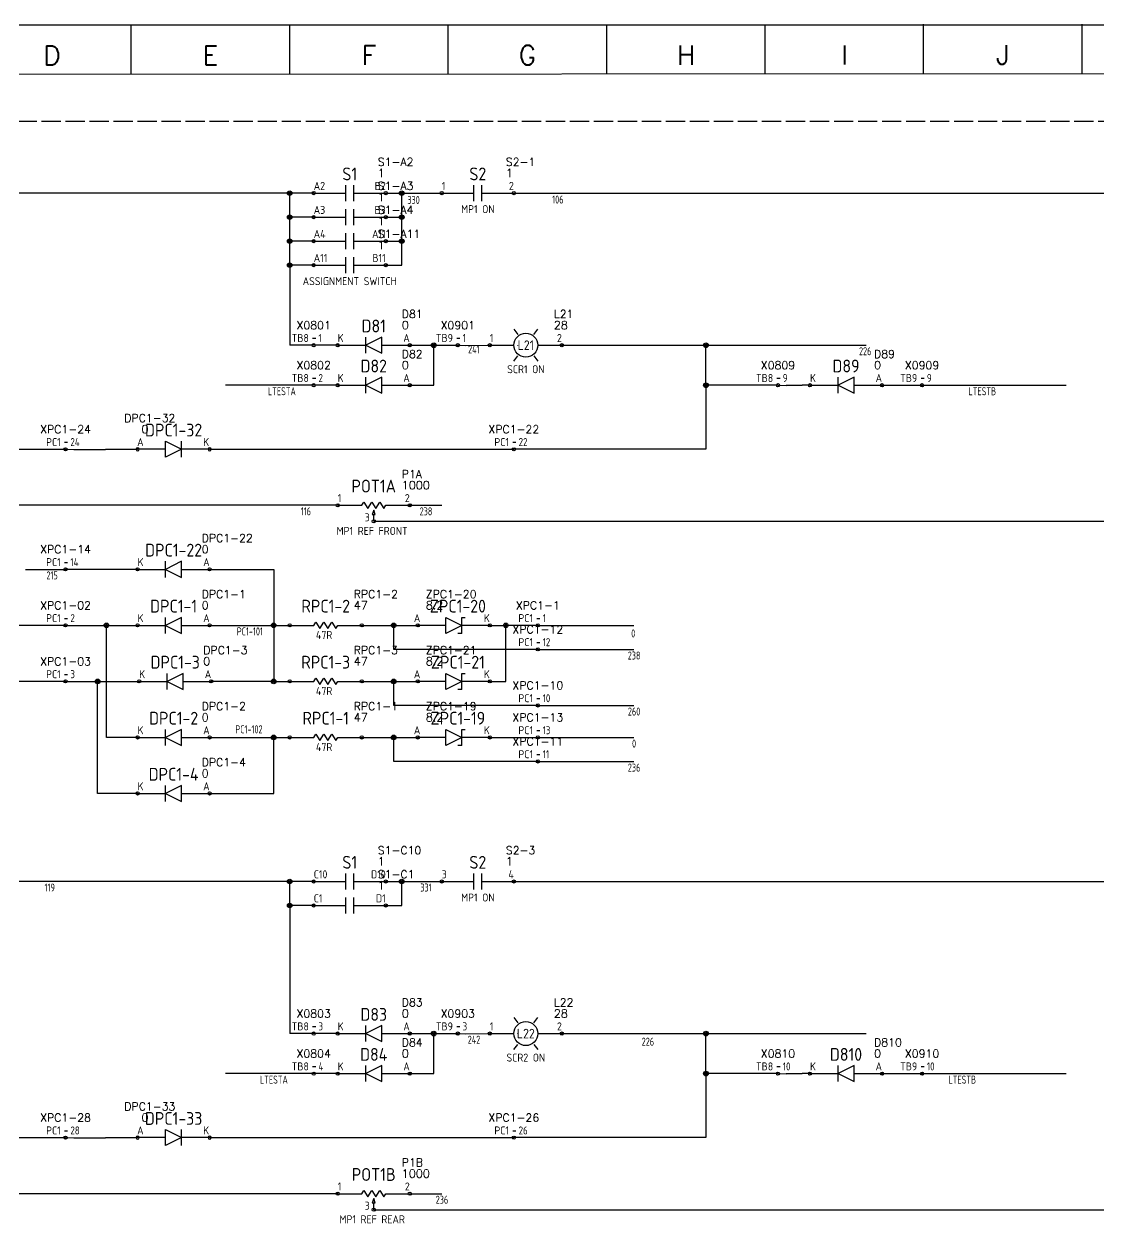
# Model space of a CAD drawing. Header units: millimetres. Extents: x 0 to 1973, y 0 to 646.
# Drawn here: x 179.6 to 515.2, y 267.5 to 645.3 of the extents above; entities that cross this region are included whole.
import ezdxf
from ezdxf.enums import TextEntityAlignment as Align

# ---------------------------------------------------------------- set-up
doc = ezdxf.new("R2010")
doc.units = ezdxf.units.MM
doc.header["$LTSCALE"] = 0.5
doc.linetypes.add('ACAD_ISO02W100', pattern=[15, 12, -3])
for name, color, linetype in [('LOCBOX', 7, 'ACAD_ISO02W100'), ('NETLIST', 50, 'Continuous'), ('OUTLINE_GRID', 7, 'Continuous'), ('SYMS', 7, 'Continuous'), ('WIREFIXED', 7, 'Continuous'), ('WIRES', 7, 'Continuous')]:
    doc.layers.add(name, color=color, linetype=linetype)
doc.styles.get("Standard").update_dxf_attribs({"font": 'txt.shx', "bigfont": 'gbcbig.shx'})
doc.styles.add('WD_IEC', font='isocp2.shx', dxfattribs={"width": 0.9, "height": 4})

# ---------------------------------------------------------------- blocks, each defined once
blk = doc.blocks.new('2010 Grid')
at = {"layer": 'OUTLINE_GRID'}
for p, q in [((850, 481.25), (0, 481.25)), ((177.5, 468.39), (177.5, 481.34)), ((218.75, 468.41), (218.75, 481.36)), ((260, 468.44), (260, 481.38)), ((301.25, 468.46), (301.25, 481.4)), ((342.5, 468.48), (342.5, 481.43)), ((383.75, 468.5), (383.75, 481.45)), ((425, 468.52), (425, 481.47)), ((837.5, 468.74), (12.5, 468.31))]:
    blk.add_line(p, q, dxfattribs=at)
at = {"layer": 'OUTLINE_GRID', "char_height": 5, "width": 17.7556, "attachment_point": 5}
for s, insert in [('D', (156.88, 473.34)), ('E', (198.12, 473.37)), ('F', (239.38, 473.39)), ('G', (280.62, 473.41)), ('H', (321.88, 473.43)), ('I', (363.12, 473.45)), ('J', (404.37, 473.48))]:
    blk.add_mtext(s, dxfattribs=dict(at, insert=insert))
blk = doc.blocks.new('CONTACT-NO')
for p, q in [((2.5, 0), (12.5, 0)), ((12.5, -2.5), (12.5, 2.5)), ((15, -2.5), (15, 2.5)), ((15, 0), (25, 0))]:
    blk.add_line(p, q)
for centre in [(2.5, 0), (25, 0)]:
    blk.add_circle(centre, 0.5)
at = {"style": 'WD_IEC', "flags": 1}
blk.add_attdef('LOC', text='', height=4, dxfattribs=at).set_placement((13.75, 11), align=Align.MIDDLE_CENTER)
at = {"style": 'WD_IEC'}
for tag, height, p in [('TAG1', 4, (13.75, 6)), ('DESC1', 2.5, (13.75, -5))]:
    blk.add_attdef(tag, text='', height=height, dxfattribs=at).set_placement(p, align=Align.MIDDLE_CENTER)
for tag, p, height, flags in [('X4TERM01', (2.5, 0), 0.64, 1), ('TERM01', (2.5, 1), 2.5, 8), ('X1TERM02', (25, 0), 0.64, 1)]:
    blk.add_attdef(tag, p, '', height=height, dxfattribs=dict(at, flags=flags))
at = {"style": 'WD_IEC', "flags": 8}
blk.add_attdef('TERM02', text='', height=2.5, dxfattribs=at).set_placement((25, 1), align=Align.RIGHT)
at = {"layer": 'NETLIST'}
for tag, p, height in [('NETTAG', (22.5, 8.5), 2.5), ('NETVALUE', (22.5, 5), 2.56)]:
    blk.add_attdef(tag, p, '', height=height, dxfattribs=at)
blk = doc.blocks.new('DIODE-L')
for p, q in [((-22.5, 0), (-13.75, 0)), ((-13.75, -2.5), (-13.75, 2.5)), ((-8.75, 2.5), (-13.75, 0)), ((-13.75, 0), (-8.75, -2.5)), ((-8.75, -2.5), (-8.75, 2.5)), ((-8.75, 0), (0, 0))]:
    blk.add_line(p, q)
for centre in [(-22.5, 0), (0, 0)]:
    blk.add_circle(centre, 0.5)
at = {"style": 'WD_IEC', "flags": 1}
blk.add_attdef('LOC', text='', height=4, dxfattribs=at).set_placement((-11.25, 11), align=Align.MIDDLE_CENTER)
at = {"style": 'WD_IEC'}
for tag, height, p in [('TAG1', 4, (-11.25, 6)), ('DESC1', 2.5, (-11.25, -5))]:
    blk.add_attdef(tag, text='', height=height, dxfattribs=at).set_placement(p, align=Align.MIDDLE_CENTER)
for tag, p, height, flags in [('X4TERM01', (-22.5, 0), 0.64, 1), ('TERM01', (-22.5, 1), 2.5, 8), ('X1TERM02', (0, 0), 0.64, 1)]:
    blk.add_attdef(tag, p, '', height=height, dxfattribs=dict(at, flags=flags))
at = {"style": 'WD_IEC', "flags": 8}
blk.add_attdef('TERM02', text='', height=2.5, dxfattribs=at).set_placement((0, 1), align=Align.RIGHT)
at = {"layer": 'NETLIST'}
for tag, p, height in [('NETTAG', (-2.5, 8.5), 2.5), ('NETVALUE', (-2.5, 5), 2.56)]:
    blk.add_attdef(tag, p, '', height=height, dxfattribs=at)
blk = doc.blocks.new('WDDOT')
for radius in [0.72, 0.449, 0.223]:
    blk.add_circle((0, 0), radius)
blk = doc.blocks.new('WD_WNH')
at = {"linetype": 'Continuous', "style": 'WD_IEC', "width": 0.8}
blk.add_attdef('WIRENO', text='', height=2.5, dxfattribs=at).set_placement((0, 0.75), align=Align.CENTER)
at = {"style": 'WD_IEC', "flags": 1}
for tag, p in [('W08USER', (0, 0.375)), ('W04USER', (0, 0.875)), ('W05USER', (0, 0.75)), ('W09USER', (0, 0.25)), ('W03USER', (0, 1)), ('W06USER', (0, 0.625)), ('W07USER', (0, 0.5)), ('W02USER', (0, 1.125)), ('W01USER', (0, 1.25)), ('W10USER', (0, 0.125))]:
    blk.add_attdef(tag, text='', height=0.08, dxfattribs=at).set_placement(p, align=Align.CENTER)
blk = doc.blocks.new('LAMP-1')
for p, q in [((7.5, 5), (8.73, 3.36)), ((13.77, 3.36), (15, 5)), ((0, 0), (7.5, 0)), ((15, 0), (22.5, 0)), ((7.5, -5), (8.73, -3.36)), ((13.77, -3.36), (15, -5))]:
    blk.add_line(p, q)
for centre, radius in [((0, 0), 0.5), ((11.25, 0), 3.75), ((22.5, 0), 0.5)]:
    blk.add_circle(centre, radius)
at = {"style": 'WD_IEC', "flags": 1}
blk.add_attdef('LOC', text='', height=4, dxfattribs=at).set_placement((11.25, 11), align=Align.MIDDLE_CENTER)
at = {"style": 'WD_IEC'}
for tag, p, height, flags in [('X4TERM01', (0, 0), 0.64, 1), ('TERM01', (0, 1), 2.5, 8), ('X1TERM02', (22.5, 0), 0.64, 1)]:
    blk.add_attdef(tag, p, '', height=height, dxfattribs=dict(at, flags=flags))
for tag, height, p in [('TAG1', 3, (11.25, 0)), ('DESC1', 2.5, (11.25, -7.5))]:
    blk.add_attdef(tag, text='', height=height, dxfattribs=at).set_placement(p, align=Align.MIDDLE_CENTER)
at = {"style": 'WD_IEC', "flags": 8}
blk.add_attdef('TERM02', text='', height=2.5, dxfattribs=at).set_placement((22.5, 1), align=Align.RIGHT)
at = {"layer": 'NETLIST'}
for tag, p, height in [('NETTAG', (20, 8.5), 2.5), ('NETVALUE', (20, 5), 2.56)]:
    blk.add_attdef(tag, p, '', height=height, dxfattribs=at)
blk = doc.blocks.new('WD_WNH2')
at = {"linetype": 'Continuous', "style": 'WD_IEC', "width": 0.8}
blk.add_attdef('WIRENO', text='', height=2.5, dxfattribs=at).set_placement((0, 0), align=Align.TOP_CENTER)
at = {"style": 'WD_IEC', "flags": 1}
for tag, p in [('W02USER', (0, -1.21)), ('W03USER', (0, -1.33)), ('W04USER', (0, -1.46)), ('W05USER', (0, -1.58)), ('W06USER', (0, -1.71)), ('W07USER', (0, -1.83)), ('W08USER', (0, -1.96)), ('W09USER', (0, -2.08)), ('W01USER', (0, -1.08)), ('W10USER', (0, -2.21))]:
    blk.add_attdef(tag, text='', height=0.08, dxfattribs=at).set_placement(p, align=Align.CENTER)
blk = doc.blocks.new('TBH-1')
blk.add_line((-0.33, 2.17), (0.65, 2.17))
blk.add_circle((0, 0), 0.5)
at = {"style": 'WD_IEC', "flags": 1}
blk.add_attdef('LOC', text='', height=4, dxfattribs=at).set_placement((-15, 7.5), align=Align.MIDDLE_LEFT)
at = {"style": 'WD_IEC'}
blk.add_attdef('TAG1', text='', height=2.5, dxfattribs=at).set_placement((-1.5, 1), align=Align.RIGHT)
at = {"style": 'WD_IEC', "flags": 1}
blk.add_attdef('X1TERM01', (0, 0), '', height=0.5, dxfattribs=at)
at = {"style": 'WD_IEC', "width": 0.9}
blk.add_attdef('TERM01', (1.5, 1), '', height=2.5, dxfattribs=at)
at = {"layer": 'NETLIST'}
for tag, p in [('NETTAG', (0, 5)), ('NETVALUE', (0, -2.5))]:
    blk.add_attdef(tag, text='', height=2.5, dxfattribs=at).set_placement(p, align=Align.CENTER)
blk = doc.blocks.new('RESISTOR-1')
for p, q in [((0, 0), (7.5, 0)), ((7.5, 0), (8.12, 1)), ((8.12, 1), (9.38, -1)), ((9.38, -1), (10.62, 1)), ((10.62, 1), (11.88, -1)), ((11.88, -1), (13.12, 1)), ((13.12, 1), (14.38, -1)), ((14.38, -1), (15, 0)), ((15, 0), (22.5, 0))]:
    blk.add_line(p, q)
for centre in [(0, 0), (22.5, 0)]:
    blk.add_circle(centre, 0.5)
at = {"style": 'WD_IEC', "flags": 1}
blk.add_attdef('LOC', text='', height=4, dxfattribs=at).set_placement((11.25, 11), align=Align.MIDDLE_CENTER)
at = {"style": 'WD_IEC'}
for tag, height, p in [('TAG1', 4, (11.25, 6)), ('DESC1', 2.5, (10.75, -3))]:
    blk.add_attdef(tag, text='', height=height, dxfattribs=at).set_placement(p, align=Align.MIDDLE_CENTER)
for tag, p, height, flags in [('X4TERM01', (0, 0), 0.64, 1), ('TERM01', (0, 1), 2.5, 8), ('X1TERM02', (22.5, 0), 0.64, 1)]:
    blk.add_attdef(tag, p, '', height=height, dxfattribs=dict(at, flags=flags))
at = {"style": 'WD_IEC', "flags": 8}
blk.add_attdef('TERM02', text='', height=2.5, dxfattribs=at).set_placement((22.5, 1), align=Align.RIGHT)
at = {"layer": 'NETLIST'}
for tag, p, height in [('NETTAG', (20, 8.5), 2.5), ('NETVALUE', (20, 5), 2.56)]:
    blk.add_attdef(tag, p, '', height=height, dxfattribs=at)
blk = doc.blocks.new('ZENER-1')
for p, q in [((8.75, 0), (0, 0)), ((8.75, -2.5), (8.75, 2.5)), ((8.75, 2.5), (13.75, 0)), ((13.75, 0), (8.75, -2.5)), ((13.75, -2.5), (13.75, 2.5)), ((13.75, 2.5), (14.8, 2.5)), ((22.5, 0), (13.75, 0)), ((13.75, -2.5), (12.54, -2.5))]:
    blk.add_line(p, q)
for centre in [(0, 0), (22.5, 0)]:
    blk.add_circle(centre, 0.5)
at = {"style": 'WD_IEC', "flags": 1}
blk.add_attdef('LOC', text='', height=4, dxfattribs=at).set_placement((12.55, 11), align=Align.MIDDLE_CENTER)
at = {"style": 'WD_IEC'}
for tag, height, p in [('TAG1', 4, (12.53, 6)), ('DESC1', 2.5, (12.5, -5))]:
    blk.add_attdef(tag, text='', height=height, dxfattribs=at).set_placement(p, align=Align.MIDDLE_CENTER)
for tag, p, height, flags in [('TERM02', (-1.22, 1), 2.5, 8), ('X1TERM02', (0, 0), 0.64, 1), ('X4TERM01', (22.5, 0), 0.64, 1)]:
    blk.add_attdef(tag, p, '', height=height, dxfattribs=dict(at, flags=flags))
at = {"style": 'WD_IEC', "flags": 8}
blk.add_attdef('TERM01', text='', height=2.5, dxfattribs=at).set_placement((22.5, 1), align=Align.RIGHT)
at = {"layer": 'NETLIST'}
for tag, p, height in [('NETTAG', (2.5, 8.5), 2.5), ('NETVALUE', (2.5, 5), 2.56)]:
    blk.add_attdef(tag, p, '', height=height, dxfattribs=at)
blk = doc.blocks.new('POT-1')
for p, q in [((0, 0), (7.5, 0)), ((7.5, 0), (8.12, 1)), ((8.12, 1), (9.38, -1)), ((9.38, -1), (10.62, 1)), ((10.62, 1), (11.88, -1)), ((11.88, -1), (13.12, 1)), ((13.12, 1), (14.37, -1)), ((14.37, -1), (15, 0)), ((15, 0), (22.5, 0)), ((11.25, -1.5), (10.79, -2.83)), ((10.79, -2.83), (11.72, -2.83)), ((11.72, -2.83), (11.25, -1.5)), ((11.25, -5), (11.25, -2.83))]:
    blk.add_line(p, q)
for centre in [(0, 0), (22.5, 0), (11.25, -5)]:
    blk.add_circle(centre, 0.5)
at = {"style": 'WD_IEC', "flags": 1}
blk.add_attdef('LOC', text='', height=4, dxfattribs=at).set_placement((11.25, 11), align=Align.MIDDLE_CENTER)
at = {"style": 'WD_IEC'}
for tag, height, p in [('TAG1', 4, (11.25, 6)), ('DESC1', 2.5, (10.75, -8))]:
    blk.add_attdef(tag, text='', height=height, dxfattribs=at).set_placement(p, align=Align.MIDDLE_CENTER)
for tag, p, height, flags in [('X4TERM01', (0, 0), 0.64, 1), ('TERM01', (0, 1), 2.5, 8), ('X1TERM02', (22.5, 0), 0.64, 1), ('X1TERM03', (11.25, -5), 0.64, 1)]:
    blk.add_attdef(tag, p, '', height=height, dxfattribs=dict(at, flags=flags))
at = {"style": 'WD_IEC', "flags": 8}
for tag, p in [('TERM02', (22.5, 1)), ('TERM03', (10, -5))]:
    blk.add_attdef(tag, text='', height=2.5, dxfattribs=at).set_placement(p, align=Align.RIGHT)
at = {"layer": 'NETLIST'}
for tag, p, height in [('NETTAG', (20, 8.5), 2.5), ('NETVALUE', (20, 5), 2.56)]:
    blk.add_attdef(tag, p, '', height=height, dxfattribs=at)

msp = doc.modelspace()

# ---------------------------------------------------------------- linework, layer by layer
at = {"layer": 'LOCBOX'}
msp.add_lwpolyline([(147.5, 615), (682.5, 615), (682.5, 162.5), (220, 162.5), (220, 82.5), (147.5, 82.5)], close=True, dxfattribs=at)
at = {"layer": 'WIRES'}
for p, q in [((270, 592.5), (152.5, 592.5)), ((262.5, 585), (262.5, 592.5)), ((292.5, 592.5), (310, 592.5)), ((297.5, 585), (297.5, 592.5)), ((332.5, 592.5), (677.5, 592.5)), ((270, 585), (262.5, 585)), ((262.5, 577.5), (262.5, 585)), ((292.5, 585), (297.5, 585)), ((297.5, 577.5), (297.5, 585)), ((270, 577.5), (262.5, 577.5)), ((262.5, 570), (262.5, 577.5)), ((292.5, 577.5), (297.5, 577.5)), ((297.5, 570), (297.5, 577.5)), ((270, 570), (262.5, 570)), ((262.5, 570), (262.5, 545)), ((292.5, 570), (297.5, 570)), ((270, 545), (262.5, 545)), ((277.5, 545), (270, 545)), ((300, 545), (315, 545)), ((307.5, 532.5), (307.5, 545)), ((315, 545), (317.54, 544.96)), ((317.54, 544.96), (325, 545)), ((333.77, 544.96), (333.77, 545)), ((347.5, 545), (442.5, 545)), ((392.5, 532.5), (392.5, 545)), ((270, 532.5), (242.5, 532.5)), ((277.5, 532.5), (270, 532.5)), ((300, 532.5), (307.5, 532.5)), ((415, 532.5), (392.5, 532.5)), ((392.5, 532.5), (392.5, 512.5)), ((415, 532.5), (417.54, 532.46)), ((422.52, 532.46), (417.54, 532.46)), ((425, 532.5), (422.52, 532.5)), ((422.52, 532.5), (422.52, 532.46)), ((447.5, 532.5), (460, 532.5)), ((460, 532.5), (485, 532.5)), ((485, 532.5), (505, 532.5)), ((152.5, 512.5), (192.5, 512.5)), ((192.5, 512.5), (195.04, 512.46)), ((195.04, 512.46), (205.02, 512.46)), ((205.02, 512.46), (205.02, 512.5)), ((205.02, 512.5), (215, 512.5)), ((237.5, 512.5), (332.5, 512.5)), ((392.5, 512.5), (332.5, 512.5)), ((277.5, 495), (152.5, 495)), ((300, 495), (310, 495)), ((288.75, 490), (677.5, 490)), ((180, 475), (192.5, 475)), ((215, 475), (192.5, 475)), ((237.5, 475), (257.5, 475)), ((257.5, 475), (257.5, 440)), ((192.5, 457.5), (167.5, 457.5)), ((192.5, 457.5), (195.04, 457.46)), ((195.04, 457.46), (205.27, 457.46)), ((205.27, 457.46), (205.27, 457.5)), ((205.27, 457.5), (215, 457.5)), ((205.27, 422.5), (205.27, 457.5)), ((237.5, 457.5), (262.5, 457.5)), ((257.5, 457.5), (257.5, 440)), ((285, 457.5), (302.5, 457.5)), ((295, 450), (295, 457.5)), ((325, 457.5), (330, 457.5)), ((330, 440), (330, 457.5)), ((340, 457.5), (330, 457.5)), ((340, 457.5), (370, 457.5)), ((340, 450), (295, 450)), ((340, 450), (342.54, 449.96)), ((342.54, 449.96), (370, 449.96)), ((192.5, 440), (167.5, 440)), ((192.5, 440), (195.04, 439.96)), ((195.04, 439.96), (200.19, 439.96)), ((200.19, 439.96), (200.19, 440)), ((200.19, 440), (215.5, 440)), ((202.5, 405), (202.5, 440)), ((257.5, 440), (238, 440)), ((257.5, 440), (262.5, 440)), ((285, 440), (302.5, 440)), ((295, 432.5), (295, 440)), ((325, 440), (330, 440)), ((340, 432.5), (295, 432.5)), ((340, 432.5), (342.54, 432.46)), ((342.54, 432.46), (370, 432.46)), ((215, 422.5), (205.27, 422.5)), ((237.5, 422.5), (262.5, 422.5)), ((257.5, 405), (257.5, 422.5)), ((285, 422.5), (302.5, 422.5)), ((295, 415), (295, 422.5)), ((325, 422.5), (340, 422.5)), ((340, 422.5), (342.54, 422.46)), ((342.54, 422.46), (370, 422.46)), ((340, 415), (295, 415)), ((340, 415), (342.54, 414.96)), ((342.54, 414.96), (370, 414.96)), ((215, 405), (202.5, 405)), ((237.5, 405), (257.5, 405)), ((270, 377.5), (152.5, 377.5)), ((262.5, 370), (262.5, 377.5)), ((292.5, 377.5), (310, 377.5)), ((297.5, 370), (297.5, 377.5)), ((332.5, 377.5), (677.5, 377.5)), ((270, 370), (262.5, 370)), ((262.5, 370), (262.5, 330)), ((292.5, 370), (297.5, 370)), ((270, 330), (262.5, 330)), ((277.5, 330), (270, 330)), ((300, 330), (315, 330)), ((307.5, 317.5), (307.5, 330)), ((315, 330), (317.54, 329.96)), ((317.54, 329.96), (325, 330)), ((333.77, 329.96), (333.77, 330)), ((347.5, 330), (442.5, 330)), ((392.5, 317.5), (392.5, 330)), ((270, 317.5), (242.5, 317.5)), ((277.5, 317.5), (270, 317.5)), ((300, 317.5), (307.5, 317.5)), ((415, 317.5), (392.5, 317.5)), ((392.5, 317.5), (392.5, 297.5)), ((415, 317.5), (417.54, 317.46)), ((422.52, 317.46), (417.54, 317.46)), ((425, 317.5), (422.52, 317.5)), ((422.52, 317.5), (422.52, 317.46)), ((447.5, 317.5), (460, 317.5)), ((460, 317.5), (485, 317.5)), ((485, 317.5), (505, 317.5)), ((152.5, 297.5), (192.5, 297.5)), ((192.5, 297.5), (195.04, 297.46)), ((195.04, 297.46), (205.02, 297.46)), ((205.02, 297.46), (205.02, 297.5)), ((205.02, 297.5), (215, 297.5)), ((237.5, 297.5), (332.5, 297.5)), ((392.5, 297.5), (332.5, 297.5)), ((277.5, 280), (152.5, 280)), ((300, 280), (310, 280)), ((288.75, 275), (677.5, 275))]:
    msp.add_line(p, q, dxfattribs=at)

# ---------------------------------------------------------------- block references
at = {"xscale": 1.2, "yscale": 1.2, "zscale": 1.2}
msp.add_blockref('2010 Grid', (0, 67.5), dxfattribs=at)
ref = msp.add_blockref('CONTACT-NO', (267.5, 592.5))
ref.add_attrib('NETTAG', 'S1-A2', (290, 601), dxfattribs={"layer": 'NETLIST', "height": 2.5})
ref.add_attrib('NETVALUE', '1', (290, 597.5), dxfattribs={"layer": 'NETLIST', "height": 2.56})
ref.add_attrib('TAG1', 'S1', dxfattribs={"height": 4, "style": 'WD_IEC'}).set_placement((281.25, 598.5), align=Align.MIDDLE_CENTER)
ref.add_attrib('TERM01', 'A2', (270, 593.5), dxfattribs={"height": 2.5, "style": 'WD_IEC'})
ref.add_attrib('TERM02', 'B2', dxfattribs={"height": 2.5, "style": 'WD_IEC'}).set_placement((292.5, 593.5), align=Align.RIGHT)
ref = msp.add_blockref('CONTACT-NO', (307.5, 592.5))
ref.add_attrib('NETTAG', 'S2-1', (330, 601), dxfattribs={"layer": 'NETLIST', "height": 2.5})
ref.add_attrib('NETVALUE', '1', (330, 597.5), dxfattribs={"layer": 'NETLIST', "height": 2.56})
ref.add_attrib('TAG1', 'S2', dxfattribs={"height": 4, "style": 'WD_IEC'}).set_placement((321.25, 598.5), align=Align.MIDDLE_CENTER)
ref.add_attrib('DESC1', 'MP1 ON', dxfattribs={"height": 2.5, "style": 'WD_IEC'}).set_placement((321.25, 587.5), align=Align.MIDDLE_CENTER)
ref.add_attrib('TERM01', '1', (310, 593.5), dxfattribs={"height": 2.5, "style": 'WD_IEC'})
ref.add_attrib('TERM02', '2', dxfattribs={"height": 2.5, "style": 'WD_IEC'}).set_placement((332.5, 593.5), align=Align.RIGHT)
ref = msp.add_blockref('CONTACT-NO', (267.5, 585))
ref.add_attrib('NETTAG', 'S1-A3', (290, 593.5), dxfattribs={"layer": 'NETLIST', "height": 2.5})
ref.add_attrib('NETVALUE', '1', (290, 590), dxfattribs={"layer": 'NETLIST', "height": 2.56})
ref.add_attrib('TERM01', 'A3', (270, 586), dxfattribs={"height": 2.5, "style": 'WD_IEC'})
ref.add_attrib('TERM02', 'B3', dxfattribs={"height": 2.5, "style": 'WD_IEC'}).set_placement((292.5, 586), align=Align.RIGHT)
ref = msp.add_blockref('CONTACT-NO', (267.5, 577.5))
ref.add_attrib('NETTAG', 'S1-A4', (290, 586), dxfattribs={"layer": 'NETLIST', "height": 2.5})
ref.add_attrib('NETVALUE', '1', (290, 582.5), dxfattribs={"layer": 'NETLIST', "height": 2.56})
ref.add_attrib('TERM01', 'A4', (270, 578.5), dxfattribs={"height": 2.5, "style": 'WD_IEC'})
ref.add_attrib('TERM02', 'A11', dxfattribs={"height": 2.5, "style": 'WD_IEC'}).set_placement((292.5, 578.5), align=Align.RIGHT)
ref = msp.add_blockref('CONTACT-NO', (267.5, 570))
ref.add_attrib('NETTAG', 'S1-A11', (290, 578.5), dxfattribs={"layer": 'NETLIST', "height": 2.5})
ref.add_attrib('NETVALUE', '1', (290, 575), dxfattribs={"layer": 'NETLIST', "height": 2.56})
ref.add_attrib('DESC1', 'ASSIGNMENT SWITCH', dxfattribs={"height": 2.5, "style": 'WD_IEC'}).set_placement((281.25, 565), align=Align.MIDDLE_CENTER)
ref.add_attrib('TERM01', 'A11', (270, 571), dxfattribs={"height": 2.5, "style": 'WD_IEC'})
ref.add_attrib('TERM02', 'B11', dxfattribs={"height": 2.5, "style": 'WD_IEC'}).set_placement((292.5, 571), align=Align.RIGHT)
ref = msp.add_blockref('DIODE-L', (300, 545))
ref.add_attrib('NETTAG', 'D81', (297.5, 553.5), dxfattribs={"layer": 'NETLIST', "height": 2.5})
ref.add_attrib('NETVALUE', '0', (297.5, 550), dxfattribs={"layer": 'NETLIST', "height": 2.56})
ref.add_attrib('TAG1', 'D81', dxfattribs={"height": 4, "style": 'WD_IEC'}).set_placement((288.75, 551), align=Align.MIDDLE_CENTER)
ref.add_attrib('TERM01', 'K', (277.5, 546), dxfattribs={"height": 2.5, "style": 'WD_IEC'})
ref.add_attrib('TERM02', 'A', dxfattribs={"height": 2.5, "style": 'WD_IEC'}).set_placement((300, 546), align=Align.RIGHT)
ref = msp.add_blockref('LAMP-1', (325, 545))
ref.add_attrib('TERM02', '2', dxfattribs={"height": 2.5, "style": 'WD_IEC'}).set_placement((347.5, 546), align=Align.RIGHT)
ref.add_attrib('TERM01', '1', (325, 546), dxfattribs={"height": 2.5, "style": 'WD_IEC'})
ref.add_attrib('DESC1', 'SCR1 ON', dxfattribs={"height": 2.5, "style": 'WD_IEC'}).set_placement((336.25, 537.5), align=Align.MIDDLE_CENTER)
ref.add_attrib('TAG1', 'L21', dxfattribs={"height": 3, "style": 'WD_IEC'}).set_placement((336.25, 545), align=Align.MIDDLE_CENTER)
ref.add_attrib('NETVALUE', '28', (345, 550), dxfattribs={"layer": 'NETLIST', "height": 2.56})
ref.add_attrib('NETTAG', 'L21', (345, 553.5), dxfattribs={"layer": 'NETLIST', "height": 2.5})
for name, p, values in [('TBH-1', (270, 545), {'TAG1': 'TB8', 'TERM01': '1', 'NETTAG': 'X0801'}), ('TBH-1', (315, 545), {'TAG1': 'TB9', 'TERM01': '1', 'NETTAG': 'X0901'}), ('TBH-1', (270, 532.5), {'TAG1': 'TB8', 'TERM01': '2', 'NETTAG': 'X0802'}), ('TBH-1', (415, 532.5), {'TAG1': 'TB8', 'TERM01': '9', 'NETTAG': 'X0809'}), ('TBH-1', (460, 532.5), {'TAG1': 'TB9', 'TERM01': '9', 'NETTAG': 'X0909'}), ('TBH-1', (192.5, 512.5), {'TAG1': 'PC1', 'TERM01': '24', 'NETTAG': 'XPC1-24'}), ('TBH-1', (332.5, 512.5), {'TAG1': 'PC1', 'TERM01': '22', 'NETTAG': 'XPC1-22'}), ('TBH-1', (192.5, 475), {'TAG1': 'PC1', 'TERM01': '14', 'NETTAG': 'XPC1-14'}), ('RESISTOR-1', (262.5, 457.5), {'NETTAG': 'RPC1-2', 'NETVALUE': '47', 'TAG1': 'RPC1-2', 'DESC1': '47R'}), ('TBH-1', (192.5, 457.5), {'TAG1': 'PC1', 'TERM01': '2', 'NETTAG': 'XPC1-02'}), ('TBH-1', (340, 457.5), {'TAG1': 'PC1', 'TERM01': '1', 'NETTAG': 'XPC1-1'}), ('TBH-1', (340, 450), {'TAG1': 'PC1', 'TERM01': '12', 'NETTAG': 'XPC1-12'}), ('RESISTOR-1', (262.5, 440), {'NETTAG': 'RPC1-3', 'NETVALUE': '47', 'TAG1': 'RPC1-3', 'DESC1': '47R'}), ('TBH-1', (192.5, 440), {'TAG1': 'PC1', 'TERM01': '3', 'NETTAG': 'XPC1-03'}), ('TBH-1', (340, 432.5), {'TAG1': 'PC1', 'TERM01': '10', 'NETTAG': 'XPC1-10'}), ('RESISTOR-1', (262.5, 422.5), {'NETTAG': 'RPC1-1', 'NETVALUE': '47', 'TAG1': 'RPC1-1', 'DESC1': '47R'}), ('TBH-1', (340, 422.5), {'TAG1': 'PC1', 'TERM01': '13', 'NETTAG': 'XPC1-13'}), ('TBH-1', (340, 415), {'TAG1': 'PC1', 'TERM01': '11', 'NETTAG': 'XPC1-11'}), ('TBH-1', (270, 330), {'TAG1': 'TB8', 'TERM01': '3', 'NETTAG': 'X0803'}), ('TBH-1', (315, 330), {'TAG1': 'TB9', 'TERM01': '3', 'NETTAG': 'X0903'}), ('TBH-1', (270, 317.5), {'TAG1': 'TB8', 'TERM01': '4', 'NETTAG': 'X0804'}), ('TBH-1', (415, 317.5), {'TAG1': 'TB8', 'TERM01': '10', 'NETTAG': 'X0810'}), ('TBH-1', (460, 317.5), {'TAG1': 'TB9', 'TERM01': '10', 'NETTAG': 'X0910'}), ('TBH-1', (192.5, 297.5), {'TAG1': 'PC1', 'TERM01': '28', 'NETTAG': 'XPC1-28'}), ('TBH-1', (332.5, 297.5), {'TAG1': 'PC1', 'TERM01': '26', 'NETTAG': 'XPC1-26'})]:
    msp.add_blockref(name, p).add_auto_attribs(values)
ref = msp.add_blockref('DIODE-L', (300, 532.5))
ref.add_attrib('NETTAG', 'D82', (297.5, 541), dxfattribs={"layer": 'NETLIST', "height": 2.5})
ref.add_attrib('NETVALUE', '0', (297.5, 537.5), dxfattribs={"layer": 'NETLIST', "height": 2.56})
ref.add_attrib('TAG1', 'D82', dxfattribs={"height": 4, "style": 'WD_IEC'}).set_placement((288.75, 538.5), align=Align.MIDDLE_CENTER)
ref.add_attrib('TERM01', 'K', (277.5, 533.5), dxfattribs={"height": 2.5, "style": 'WD_IEC'})
ref.add_attrib('TERM02', 'A', dxfattribs={"height": 2.5, "style": 'WD_IEC'}).set_placement((300, 533.5), align=Align.RIGHT)
ref = msp.add_blockref('DIODE-L', (447.5, 532.5))
ref.add_attrib('NETTAG', 'D89', (445, 541), dxfattribs={"layer": 'NETLIST', "height": 2.5})
ref.add_attrib('NETVALUE', '0', (445, 537.5), dxfattribs={"layer": 'NETLIST', "height": 2.56})
ref.add_attrib('TAG1', 'D89', dxfattribs={"height": 4, "style": 'WD_IEC'}).set_placement((436.25, 538.5), align=Align.MIDDLE_CENTER)
ref.add_attrib('TERM01', 'K', (425, 533.5), dxfattribs={"height": 2.5, "style": 'WD_IEC'})
ref.add_attrib('TERM02', 'A', dxfattribs={"height": 2.5, "style": 'WD_IEC'}).set_placement((447.5, 533.5), align=Align.RIGHT)
ref = msp.add_blockref('DIODE-L', (215, 512.5), dxfattribs=dict(xscale=-1))
ref.add_attrib('NETTAG', 'DPC1-32', (210.83, 521), dxfattribs={"layer": 'NETLIST', "height": 2.5})
ref.add_attrib('NETVALUE', '0', (216.22, 517.5), dxfattribs={"layer": 'NETLIST', "height": 2.56})
ref.add_attrib('TAG1', 'DPC1-32', dxfattribs={"height": 4, "style": 'WD_IEC'}).set_placement((226.25, 518.5), align=Align.MIDDLE_CENTER)
ref.add_attrib('TERM01', 'K', (235.49, 513.5), dxfattribs={"height": 2.5, "style": 'WD_IEC'})
ref.add_attrib('TERM02', 'A', dxfattribs={"height": 2.5, "style": 'WD_IEC'}).set_placement((216.88, 513.5), align=Align.RIGHT)
ref = msp.add_blockref('POT-1', (277.5, 495))
ref.add_attrib('TERM03', '3', dxfattribs={"height": 2.5, "style": 'WD_IEC'}).set_placement((287.5, 490), align=Align.RIGHT)
ref.add_attrib('TERM02', '2', dxfattribs={"height": 2.5, "style": 'WD_IEC'}).set_placement((300, 496), align=Align.RIGHT)
ref.add_attrib('TERM01', '1', (277.5, 496), dxfattribs={"height": 2.5, "style": 'WD_IEC'})
ref.add_attrib('DESC1', 'MP1 REF FRONT', dxfattribs={"height": 2.5, "style": 'WD_IEC'}).set_placement((288.25, 487), align=Align.MIDDLE_CENTER)
ref.add_attrib('TAG1', 'POT1A', dxfattribs={"height": 4, "style": 'WD_IEC'}).set_placement((288.75, 501), align=Align.MIDDLE_CENTER)
ref.add_attrib('NETVALUE', '1000', (297.5, 500), dxfattribs={"layer": 'NETLIST', "height": 2.56})
ref.add_attrib('NETTAG', 'P1A', (297.5, 503.5), dxfattribs={"layer": 'NETLIST', "height": 2.5})
ref = msp.add_blockref('DIODE-L', (237.5, 475))
ref.add_attrib('NETTAG', 'DPC1-22', (235, 483.5), dxfattribs={"layer": 'NETLIST', "height": 2.5})
ref.add_attrib('NETVALUE', '0', (235, 480), dxfattribs={"layer": 'NETLIST', "height": 2.56})
ref.add_attrib('TAG1', 'DPC1-22', dxfattribs={"height": 4, "style": 'WD_IEC'}).set_placement((226.25, 481), align=Align.MIDDLE_CENTER)
ref.add_attrib('TERM01', 'K', (215, 476), dxfattribs={"height": 2.5, "style": 'WD_IEC'})
ref.add_attrib('TERM02', 'A', dxfattribs={"height": 2.5, "style": 'WD_IEC'}).set_placement((237.5, 476), align=Align.RIGHT)
ref = msp.add_blockref('DIODE-L', (237.5, 457.5))
ref.add_attrib('NETTAG', 'DPC1-1', (235, 466), dxfattribs={"layer": 'NETLIST', "height": 2.5})
ref.add_attrib('NETVALUE', '0', (235, 462.5), dxfattribs={"layer": 'NETLIST', "height": 2.56})
ref.add_attrib('TAG1', 'DPC1-1', dxfattribs={"height": 4, "style": 'WD_IEC'}).set_placement((226.25, 463.5), align=Align.MIDDLE_CENTER)
ref.add_attrib('TERM01', 'K', (215, 458.5), dxfattribs={"height": 2.5, "style": 'WD_IEC'})
ref.add_attrib('TERM02', 'A', dxfattribs={"height": 2.5, "style": 'WD_IEC'}).set_placement((237.5, 458.5), align=Align.RIGHT)
ref = msp.add_blockref('ZENER-1', (302.5, 457.5))
ref.add_attrib('TERM02', 'A', (301.28, 458.5), dxfattribs={"height": 2.5, "style": 'WD_IEC'})
ref.add_attrib('TERM01', 'K', dxfattribs={"height": 2.5, "style": 'WD_IEC'}).set_placement((325, 458.5), align=Align.RIGHT)
ref.add_attrib('TAG1', 'ZPC1-20', dxfattribs={"height": 4, "style": 'WD_IEC'}).set_placement((315.03, 463.5), align=Align.MIDDLE_CENTER)
ref.add_attrib('NETVALUE', '8.2', (305, 462.5), dxfattribs={"layer": 'NETLIST', "height": 2.56})
ref.add_attrib('NETTAG', 'ZPC1-20', (305, 466), dxfattribs={"layer": 'NETLIST', "height": 2.5})
ref = msp.add_blockref('DIODE-L', (238, 440))
ref.add_attrib('NETTAG', 'DPC1-3', (235.5, 448.5), dxfattribs={"layer": 'NETLIST', "height": 2.5})
ref.add_attrib('NETVALUE', '0', (235.5, 445), dxfattribs={"layer": 'NETLIST', "height": 2.56})
ref.add_attrib('TAG1', 'DPC1-3', dxfattribs={"height": 4, "style": 'WD_IEC'}).set_placement((226.75, 446), align=Align.MIDDLE_CENTER)
ref.add_attrib('TERM01', 'K', (215.5, 441), dxfattribs={"height": 2.5, "style": 'WD_IEC'})
ref.add_attrib('TERM02', 'A', dxfattribs={"height": 2.5, "style": 'WD_IEC'}).set_placement((238, 441), align=Align.RIGHT)
ref = msp.add_blockref('ZENER-1', (302.5, 440))
ref.add_attrib('TERM02', 'A', (301.28, 441), dxfattribs={"height": 2.5, "style": 'WD_IEC'})
ref.add_attrib('TERM01', 'K', dxfattribs={"height": 2.5, "style": 'WD_IEC'}).set_placement((325, 441), align=Align.RIGHT)
ref.add_attrib('TAG1', 'ZPC1-21', dxfattribs={"height": 4, "style": 'WD_IEC'}).set_placement((315.03, 446), align=Align.MIDDLE_CENTER)
ref.add_attrib('NETVALUE', '8.2', (305, 445), dxfattribs={"layer": 'NETLIST', "height": 2.56})
ref.add_attrib('NETTAG', 'ZPC1-21', (305, 448.5), dxfattribs={"layer": 'NETLIST', "height": 2.5})
ref = msp.add_blockref('DIODE-L', (237.5, 422.5))
ref.add_attrib('NETTAG', 'DPC1-2', (235, 431), dxfattribs={"layer": 'NETLIST', "height": 2.5})
ref.add_attrib('NETVALUE', '0', (235, 427.5), dxfattribs={"layer": 'NETLIST', "height": 2.56})
ref.add_attrib('TAG1', 'DPC1-2', dxfattribs={"height": 4, "style": 'WD_IEC'}).set_placement((226.25, 428.5), align=Align.MIDDLE_CENTER)
ref.add_attrib('TERM01', 'K', (215, 423.5), dxfattribs={"height": 2.5, "style": 'WD_IEC'})
ref.add_attrib('TERM02', 'A', dxfattribs={"height": 2.5, "style": 'WD_IEC'}).set_placement((237.5, 423.5), align=Align.RIGHT)
ref = msp.add_blockref('ZENER-1', (302.5, 422.5))
ref.add_attrib('TERM02', 'A', (301.28, 423.5), dxfattribs={"height": 2.5, "style": 'WD_IEC'})
ref.add_attrib('TERM01', 'K', dxfattribs={"height": 2.5, "style": 'WD_IEC'}).set_placement((325, 423.5), align=Align.RIGHT)
ref.add_attrib('TAG1', 'ZPC1-19', dxfattribs={"height": 4, "style": 'WD_IEC'}).set_placement((315.03, 428.5), align=Align.MIDDLE_CENTER)
ref.add_attrib('NETVALUE', '8.2', (305, 427.5), dxfattribs={"layer": 'NETLIST', "height": 2.56})
ref.add_attrib('NETTAG', 'ZPC1-19', (305, 431), dxfattribs={"layer": 'NETLIST', "height": 2.5})
ref = msp.add_blockref('DIODE-L', (237.5, 405))
ref.add_attrib('NETTAG', 'DPC1-4', (235, 413.5), dxfattribs={"layer": 'NETLIST', "height": 2.5})
ref.add_attrib('NETVALUE', '0', (235, 410), dxfattribs={"layer": 'NETLIST', "height": 2.56})
ref.add_attrib('TAG1', 'DPC1-4', dxfattribs={"height": 4, "style": 'WD_IEC'}).set_placement((226.25, 411), align=Align.MIDDLE_CENTER)
ref.add_attrib('TERM01', 'K', (215, 406), dxfattribs={"height": 2.5, "style": 'WD_IEC'})
ref.add_attrib('TERM02', 'A', dxfattribs={"height": 2.5, "style": 'WD_IEC'}).set_placement((237.5, 406), align=Align.RIGHT)
ref = msp.add_blockref('CONTACT-NO', (267.5, 377.5))
ref.add_attrib('NETTAG', 'S1-C10', (290, 386), dxfattribs={"layer": 'NETLIST', "height": 2.5})
ref.add_attrib('NETVALUE', '1', (290, 382.5), dxfattribs={"layer": 'NETLIST', "height": 2.56})
ref.add_attrib('TAG1', 'S1', dxfattribs={"height": 4, "style": 'WD_IEC'}).set_placement((281.25, 383.5), align=Align.MIDDLE_CENTER)
ref.add_attrib('TERM01', 'C10', (270, 378.5), dxfattribs={"height": 2.5, "style": 'WD_IEC'})
ref.add_attrib('TERM02', 'D10', dxfattribs={"height": 2.5, "style": 'WD_IEC'}).set_placement((292.5, 378.5), align=Align.RIGHT)
ref = msp.add_blockref('CONTACT-NO', (307.5, 377.5))
ref.add_attrib('NETTAG', 'S2-3', (330, 386), dxfattribs={"layer": 'NETLIST', "height": 2.5})
ref.add_attrib('NETVALUE', '1', (330, 382.5), dxfattribs={"layer": 'NETLIST', "height": 2.56})
ref.add_attrib('TAG1', 'S2', dxfattribs={"height": 4, "style": 'WD_IEC'}).set_placement((321.25, 383.5), align=Align.MIDDLE_CENTER)
ref.add_attrib('DESC1', 'MP1 ON', dxfattribs={"height": 2.5, "style": 'WD_IEC'}).set_placement((321.25, 372.5), align=Align.MIDDLE_CENTER)
ref.add_attrib('TERM01', '3', (310, 378.5), dxfattribs={"height": 2.5, "style": 'WD_IEC'})
ref.add_attrib('TERM02', '4', dxfattribs={"height": 2.5, "style": 'WD_IEC'}).set_placement((332.5, 378.5), align=Align.RIGHT)
ref = msp.add_blockref('CONTACT-NO', (267.5, 370))
ref.add_attrib('NETTAG', 'S1-C1', (290, 378.5), dxfattribs={"layer": 'NETLIST', "height": 2.5})
ref.add_attrib('NETVALUE', '1', (290, 375), dxfattribs={"layer": 'NETLIST', "height": 2.56})
ref.add_attrib('TERM01', 'C1', (270, 371), dxfattribs={"height": 2.5, "style": 'WD_IEC'})
ref.add_attrib('TERM02', 'D1', dxfattribs={"height": 2.5, "style": 'WD_IEC'}).set_placement((292.5, 371), align=Align.RIGHT)
ref = msp.add_blockref('DIODE-L', (300, 330))
ref.add_attrib('NETTAG', 'D83', (297.5, 338.5), dxfattribs={"layer": 'NETLIST', "height": 2.5})
ref.add_attrib('NETVALUE', '0', (297.5, 335), dxfattribs={"layer": 'NETLIST', "height": 2.56})
ref.add_attrib('TAG1', 'D83', dxfattribs={"height": 4, "style": 'WD_IEC'}).set_placement((288.75, 336), align=Align.MIDDLE_CENTER)
ref.add_attrib('TERM01', 'K', (277.5, 331), dxfattribs={"height": 2.5, "style": 'WD_IEC'})
ref.add_attrib('TERM02', 'A', dxfattribs={"height": 2.5, "style": 'WD_IEC'}).set_placement((300, 331), align=Align.RIGHT)
ref = msp.add_blockref('LAMP-1', (325, 330))
ref.add_attrib('TERM02', '2', dxfattribs={"height": 2.5, "style": 'WD_IEC'}).set_placement((347.5, 331), align=Align.RIGHT)
ref.add_attrib('TERM01', '1', (325, 331), dxfattribs={"height": 2.5, "style": 'WD_IEC'})
ref.add_attrib('DESC1', 'SCR2 ON', dxfattribs={"height": 2.5, "style": 'WD_IEC'}).set_placement((336.25, 322.5), align=Align.MIDDLE_CENTER)
ref.add_attrib('TAG1', 'L22', dxfattribs={"height": 3, "style": 'WD_IEC'}).set_placement((336.25, 330), align=Align.MIDDLE_CENTER)
ref.add_attrib('NETVALUE', '28', (345, 335), dxfattribs={"layer": 'NETLIST', "height": 2.56})
ref.add_attrib('NETTAG', 'L22', (345, 338.5), dxfattribs={"layer": 'NETLIST', "height": 2.5})
ref = msp.add_blockref('DIODE-L', (300, 317.5))
ref.add_attrib('NETTAG', 'D84', (297.5, 326), dxfattribs={"layer": 'NETLIST', "height": 2.5})
ref.add_attrib('NETVALUE', '0', (297.5, 322.5), dxfattribs={"layer": 'NETLIST', "height": 2.56})
ref.add_attrib('TAG1', 'D84', dxfattribs={"height": 4, "style": 'WD_IEC'}).set_placement((288.75, 323.5), align=Align.MIDDLE_CENTER)
ref.add_attrib('TERM01', 'K', (277.5, 318.5), dxfattribs={"height": 2.5, "style": 'WD_IEC'})
ref.add_attrib('TERM02', 'A', dxfattribs={"height": 2.5, "style": 'WD_IEC'}).set_placement((300, 318.5), align=Align.RIGHT)
ref = msp.add_blockref('DIODE-L', (447.5, 317.5))
ref.add_attrib('NETTAG', 'D810', (445, 326), dxfattribs={"layer": 'NETLIST', "height": 2.5})
ref.add_attrib('NETVALUE', '0', (445, 322.5), dxfattribs={"layer": 'NETLIST', "height": 2.56})
ref.add_attrib('TAG1', 'D810', dxfattribs={"height": 4, "style": 'WD_IEC'}).set_placement((436.25, 323.5), align=Align.MIDDLE_CENTER)
ref.add_attrib('TERM01', 'K', (425, 318.5), dxfattribs={"height": 2.5, "style": 'WD_IEC'})
ref.add_attrib('TERM02', 'A', dxfattribs={"height": 2.5, "style": 'WD_IEC'}).set_placement((447.5, 318.5), align=Align.RIGHT)
ref = msp.add_blockref('DIODE-L', (215, 297.5), dxfattribs=dict(xscale=-1))
ref.add_attrib('NETTAG', 'DPC1-33', (210.83, 306), dxfattribs={"layer": 'NETLIST', "height": 2.5})
ref.add_attrib('NETVALUE', '0', (216.22, 302.5), dxfattribs={"layer": 'NETLIST', "height": 2.56})
ref.add_attrib('TAG1', 'DPC1-33', dxfattribs={"height": 4, "style": 'WD_IEC'}).set_placement((226.25, 303.5), align=Align.MIDDLE_CENTER)
ref.add_attrib('TERM01', 'K', (235.49, 298.5), dxfattribs={"height": 2.5, "style": 'WD_IEC'})
ref.add_attrib('TERM02', 'A', dxfattribs={"height": 2.5, "style": 'WD_IEC'}).set_placement((216.88, 298.5), align=Align.RIGHT)
ref = msp.add_blockref('POT-1', (277.5, 280))
ref.add_attrib('TERM03', '3', dxfattribs={"height": 2.5, "style": 'WD_IEC'}).set_placement((287.5, 275), align=Align.RIGHT)
ref.add_attrib('TERM02', '2', dxfattribs={"height": 2.5, "style": 'WD_IEC'}).set_placement((300, 281), align=Align.RIGHT)
ref.add_attrib('TERM01', '1', (277.5, 281), dxfattribs={"height": 2.5, "style": 'WD_IEC'})
ref.add_attrib('DESC1', 'MP1 REF REAR', dxfattribs={"height": 2.5, "style": 'WD_IEC'}).set_placement((288.25, 272), align=Align.MIDDLE_CENTER)
ref.add_attrib('TAG1', 'POT1B', dxfattribs={"height": 4, "style": 'WD_IEC'}).set_placement((288.75, 286), align=Align.MIDDLE_CENTER)
ref.add_attrib('NETVALUE', '1000', (297.5, 285), dxfattribs={"layer": 'NETLIST', "height": 2.56})
ref.add_attrib('NETTAG', 'P1B', (297.5, 288.5), dxfattribs={"layer": 'NETLIST', "height": 2.5})
at = {"layer": 'SYMS'}
for p in [(262.5, 592.5), (297.5, 592.5), (262.5, 585), (297.5, 585), (262.5, 577.5), (297.5, 577.5), (262.5, 570), (307.5, 545), (392.5, 545), (392.5, 532.5), (205.27, 457.5), (257.5, 457.5), (295, 457.5), (330, 457.5), (202.5, 440), (257.5, 440), (295, 440), (257.5, 422.5), (295, 422.5), (262.5, 377.5), (297.5, 377.5), (262.5, 370), (307.5, 330), (392.5, 330), (392.5, 317.5)]:
    msp.add_blockref('WDDOT', p, dxfattribs=at)
at = {"layer": 'WIREFIXED'}
ref = msp.add_blockref('WD_WNH', (301.25, 592.5), dxfattribs=at)
ref.add_attrib('WIRENOF', '330', dxfattribs={"linetype": 'Continuous', "height": 2.5, "style": 'WD_IEC', "width": 0.8}).set_placement((301.19, 589.12), align=Align.CENTER)
ref = msp.add_blockref('WD_WNH', (346.25, 592.5), dxfattribs=dict(at, xscale=-1, rotation=180))
ref.add_attrib('WIRENOF', '106', dxfattribs={"linetype": 'Continuous', "height": 2.5, "style": 'WD_IEC', "width": 0.8}).set_placement((346.25, 589.25), align=Align.CENTER)
ref = msp.add_blockref('WD_WNH2', (320, 544.97), dxfattribs=at)
ref.add_attrib('WIRENOF', '241', dxfattribs={"linetype": 'Continuous', "height": 2.5, "style": 'WD_IEC', "width": 0.8}).set_placement((320, 544.97), align=Align.TOP_CENTER)
ref = msp.add_blockref('WD_WNH2', (442.18, 545), dxfattribs=at)
ref.add_attrib('WIRENOF', '226', dxfattribs={"linetype": 'Continuous', "height": 2.5, "style": 'WD_IEC', "width": 0.8}).set_placement((442.24, 544.37), align=Align.TOP_CENTER)
ref = msp.add_blockref('WD_WNH2', (260, 532.5), dxfattribs=at)
ref.add_attrib('WIRENOF', 'LTESTA', dxfattribs={"linetype": 'Continuous', "height": 2.5, "style": 'WD_IEC', "width": 0.8}).set_placement((260.06, 531.87), align=Align.TOP_CENTER)
ref = msp.add_blockref('WD_WNH2', (478.75, 532.5), dxfattribs=at)
ref.add_attrib('WIRENOF', 'LTESTB', dxfattribs={"linetype": 'Continuous', "height": 2.5, "style": 'WD_IEC', "width": 0.8}).set_placement((478.81, 531.87), align=Align.TOP_CENTER)
ref = msp.add_blockref('WD_WNH2', (267.5, 495), dxfattribs=at)
ref.add_attrib('WIRENOF', '116', dxfattribs={"linetype": 'Continuous', "height": 2.5, "style": 'WD_IEC', "width": 0.8}).set_placement((267.56, 494.37), align=Align.TOP_CENTER)
ref = msp.add_blockref('WD_WNH2', (305, 495), dxfattribs=at)
ref.add_attrib('WIRENOF', '238', dxfattribs={"linetype": 'Continuous', "height": 2.5, "style": 'WD_IEC', "width": 0.8}).set_placement((305.06, 494.37), align=Align.TOP_CENTER)
ref = msp.add_blockref('WD_WNH2', (188.24, 475), dxfattribs=at)
ref.add_attrib('WIRENOF', '215', dxfattribs={"linetype": 'Continuous', "height": 2.5, "style": 'WD_IEC', "width": 0.8}).set_placement((188.29, 474.37), align=Align.TOP_CENTER)
ref = msp.add_blockref('WD_WNH2', (250, 457.5), dxfattribs=at)
ref.add_attrib('WIRENOF', 'PC1-101', dxfattribs={"linetype": 'Continuous', "height": 2.5, "style": 'WD_IEC', "width": 0.8}).set_placement((250.06, 456.87), align=Align.TOP_CENTER)
ref = msp.add_blockref('WD_WNH2', (369.68, 457.5), dxfattribs=at)
ref.add_attrib('WIRENOF', '0', dxfattribs={"linetype": 'Continuous', "height": 2.5, "style": 'WD_IEC', "width": 0.8}).set_placement((369.79, 456.23), align=Align.TOP_CENTER)
ref = msp.add_blockref('WD_WNH2', (370, 449.96), dxfattribs=at)
ref.add_attrib('WIRENOF', '238', dxfattribs={"linetype": 'Continuous', "height": 2.5, "style": 'WD_IEC', "width": 0.8}).set_placement((370.06, 449.33), align=Align.TOP_CENTER)
ref = msp.add_blockref('WD_WNH2', (370, 432.46), dxfattribs=at)
ref.add_attrib('WIRENOF', '260', dxfattribs={"linetype": 'Continuous', "height": 2.5, "style": 'WD_IEC', "width": 0.8}).set_placement((370.06, 431.83), align=Align.TOP_CENTER)
ref = msp.add_blockref('WD_WNH2', (250, 422.5), dxfattribs=at)
ref.add_attrib('WIRENOF', 'PC1-102', dxfattribs={"linetype": 'Continuous', "height": 2.5, "style": 'WD_IEC', "width": 0.8}).set_placement((249.78, 426.29), align=Align.TOP_CENTER)
ref = msp.add_blockref('WD_WNH2', (370, 422.46), dxfattribs=at)
ref.add_attrib('WIRENOF', '0', dxfattribs={"linetype": 'Continuous', "height": 2.5, "style": 'WD_IEC', "width": 0.8}).set_placement((370.06, 421.83), align=Align.TOP_CENTER)
ref = msp.add_blockref('WD_WNH2', (370, 414.96), dxfattribs=at)
ref.add_attrib('WIRENOF', '236', dxfattribs={"linetype": 'Continuous', "height": 2.5, "style": 'WD_IEC', "width": 0.8}).set_placement((370.06, 414.33), align=Align.TOP_CENTER)
ref = msp.add_blockref('WD_WNH2', (187.5, 377.5), dxfattribs=at)
ref.add_attrib('WIRENOF', '119', dxfattribs={"linetype": 'Continuous', "height": 2.5, "style": 'WD_IEC', "width": 0.8}).set_placement((187.56, 376.87), align=Align.TOP_CENTER)
ref = msp.add_blockref('WD_WNH2', (305, 377.5), dxfattribs=at)
ref.add_attrib('WIRENOF', '331', dxfattribs={"linetype": 'Continuous', "height": 2.5, "style": 'WD_IEC', "width": 0.8}).set_placement((305.06, 376.87), align=Align.TOP_CENTER)
ref = msp.add_blockref('WD_WNH2', (320, 329.97), dxfattribs=at)
ref.add_attrib('WIRENOF', '242', dxfattribs={"linetype": 'Continuous', "height": 2.5, "style": 'WD_IEC', "width": 0.8}).set_placement((320.06, 329.34), align=Align.TOP_CENTER)
ref = msp.add_blockref('WD_WNH2', (374.26, 330), dxfattribs=at)
ref.add_attrib('WIRENOF', '226', dxfattribs={"linetype": 'Continuous', "height": 2.5, "style": 'WD_IEC', "width": 0.8}).set_placement((374.37, 328.73), align=Align.TOP_CENTER)
ref = msp.add_blockref('WD_WNH2', (257.5, 317.5), dxfattribs=at)
ref.add_attrib('WIRENOF', 'LTESTA', dxfattribs={"linetype": 'Continuous', "height": 2.5, "style": 'WD_IEC', "width": 0.8}).set_placement((257.56, 316.87), align=Align.TOP_CENTER)
ref = msp.add_blockref('WD_WNH2', (472.5, 317.5), dxfattribs=at)
ref.add_attrib('WIRENOF', 'LTESTB', dxfattribs={"linetype": 'Continuous', "height": 2.5, "style": 'WD_IEC', "width": 0.8}).set_placement((472.56, 316.87), align=Align.TOP_CENTER)
ref = msp.add_blockref('WD_WNH2', (310, 280), dxfattribs=at)
ref.add_attrib('WIRENOF', '236', dxfattribs={"linetype": 'Continuous', "height": 2.5, "style": 'WD_IEC', "width": 0.8}).set_placement((310.06, 279.37), align=Align.TOP_CENTER)

doc.saveas('drawing.dxf')
